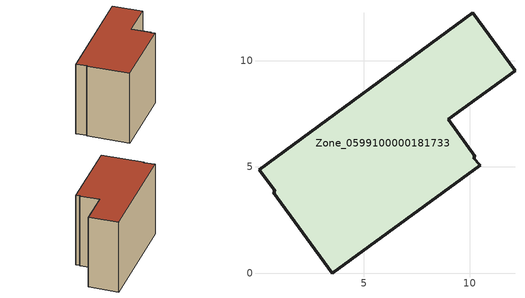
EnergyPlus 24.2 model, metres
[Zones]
Zone_0599100000181733
 floor ground (C_G): 8.97,7.24 10.26,5.48 10.16,5.44 10.48,5.07 3.51,0 0.73,3.8 0.83,3.86 0.06,4.85 10.14,12.25 12.12,9.54 z0
 wall outside (C_F): 12.12,9.54 10.14,12.25 0.06,4.85 0.83,3.86 0.73,3.8 3.51,0 10.48,5.07 10.16,5.44 10.26,5.48 8.97,7.24 12.12,9.54 z0:8.44
 roof outside (C_R): 10.26,5.48 8.97,7.24 12.12,9.54 10.14,12.25 0.06,4.85 0.83,3.86 0.73,3.8 3.51,0 10.48,5.07 10.16,5.44 z8.44
[BUILDING]
Pand.0599100000181733: North Axis=0; Terrain=City; Loads Convergence Tolerance Value=0.04; Temperature Convergence Tolerance Value=0.4; Solar Distribution=FullExterior; Maximum Number of Warmup Days=25; Minimum Number of Warmup Days=1
[Site:Location]
Rotterdam.The.Hague.AP_ZH_NLD Design_Conditions: Latitude=51.96; Longitude=4.45; Time Zone=1; Elevation=-4.5
[SITE:GROUNDTEMPERATURE:BUILDINGSURFACE]
18, 18, 18, 18, 18, 18, 18, 18, 18, 18, 18, 18
[MATERIAL] Thermal Absorptance=0.9; Solar Absorptance=0.7; Visible Absorptance=0.7
Name | Roughness | Thickness | Conductivity | Density | Specific Heat
G.TI.1975-1991 | MediumSmooth | 0.15 | 0.288461 | 540 | 1210
F.TI.1975-1991 | Rough | 0.3 | 0.230769 | 1920 | 840
R.TI.1975-1991 | MediumRough | 0.2 | 0.153846 | 1500 | 1000
[CONSTRUCTION]
C_G: G.TI.1975-1991
C_F: F.TI.1975-1991
C_R: R.TI.1975-1991
[ZONE]
Zone_0599100000181733: Type=1; Multiplier=1; Ceiling Height=Autocalculate; Volume=Autocalculate; Floor Area=autocalculate; Part of Total Floor Area=Yes
[ZONEINFILTRATION:DESIGNFLOWRATE]
Infil_Zone_0599100000181733: Zone or ZoneList or Space or SpaceList=Zone_0599100000181733; Schedule=AlwaysOn; Design Flow Rate Calculation Method=Flow/Area; Flow Rate per Floor Area=0.003; Constant Term Coefficient=1; Temperature Term Coefficient=0; Velocity Term Coefficient=0; Velocity Squared Term Coefficient=0
[HVACTEMPLATE:ZONE:IDEALLOADSAIRSYSTEM]
Zone_0599100000181733: Maximum Heating Supply Air Temperature=50; Minimum Cooling Supply Air Temperature=13; Maximum Heating Supply Air Humidity Ratio=0.0156; Minimum Cooling Supply Air Humidity Ratio=0.0077; Heating Limit=NoLimit; Cooling Limit=NoLimit; Dehumidification Control Type=ConstantSensibleHeatRatio; Cooling Sensible Heat Ratio=0.7; Dehumidification Setpoint=60; Humidification Control Type=None; Humidification Setpoint=30; Outdoor Air Method=None; Outdoor Air Flow Rate per Person=0.00944; Outdoor Air Flow Rate per Zone Floor Area=0; Outdoor Air Flow Rate per Zone=0; Demand Controlled Ventilation Type=None; Outdoor Air Economizer Type=NoEconomizer; Heat Recovery Type=None; Sensible Heat Recovery Effectiveness=0.7; Latent Heat Recovery Effectiveness=0.65
[ZONECONTROL:THERMOSTAT]
ThermostatControl_Zone_0599100000181733: Zone or ZoneList=Zone_0599100000181733; Control Type Schedule=DualSetpointControlType; Control 1=Thermostat_Zone_0599100000181733; Temperature Difference Between Cutout And Setpoint=0
[THERMOSTATSETPOINT:DUALSETPOINT]
Thermostat_Zone_0599100000181733: Heating Setpoint Temperature Schedule=HeatingSetpoint_Zone_0599100000181733; Cooling Setpoint Temperature Schedule=CoolingSetpoint_Zone_0599100000181733
[SCHEDULE:COMPACT]
HeatingSetpoint_Zone_0599100000181733: Through: 12/31, For: AllDays, Until: 24:00, 21
CoolingSetpoint_Zone_0599100000181733: Through: 12/31, For: AllDays, Until: 24:00, 24
DualSetpointControlType: Through: 12/31, For: AllDays, Until: 24:00, 4
AlwaysOn: Through: 12/31, For: AllDays, Until: 24:00, 1
